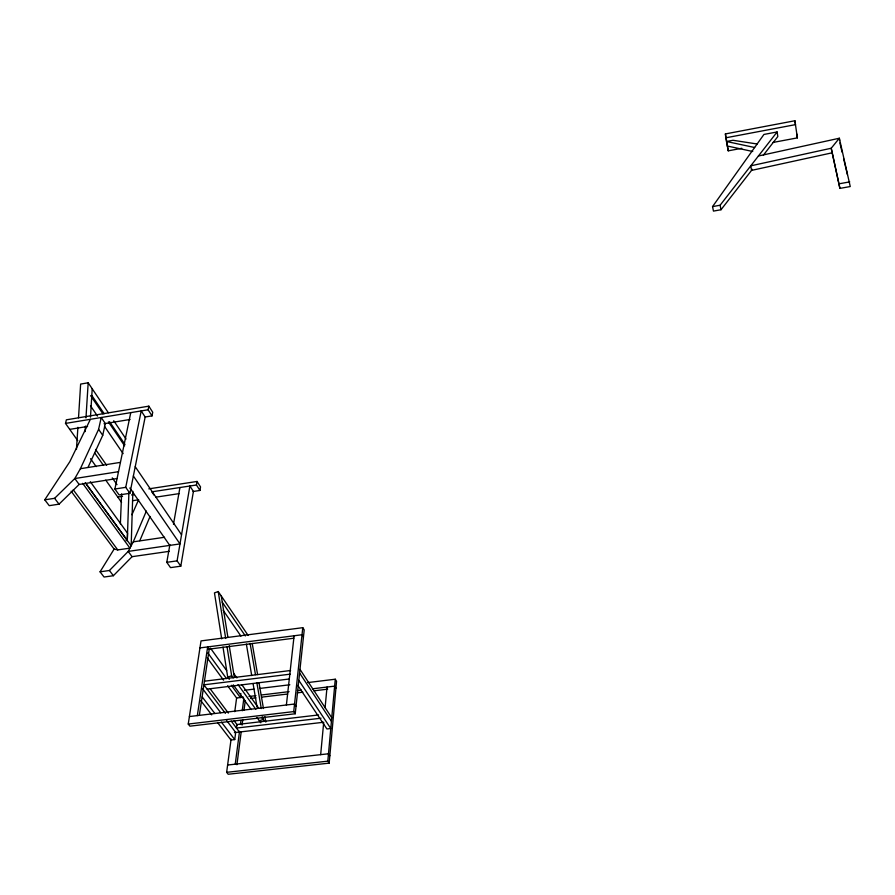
<?xml version="1.0" encoding="UTF-8"?>
<svg xmlns="http://www.w3.org/2000/svg" width="895" height="895" viewBox="0 0 895 895"><rect width="100%" height="100%" fill="white"/><g stroke="black" fill="none" stroke-linecap="round" stroke-linejoin="round"><path stroke-width="1.34" d="M132.874 491.299L131.173 545.805L85.226 482.606M128.891 492.72L127.291 540.468L126.072 540.647M120.377 523.855L121.608 493.839M85.137 431.614L85.461 426.076M90.484 417.104L92.207 388.766M78.525 417.808L80.628 384.078L88.18 382.78L108.351 412.752M85.965 417.909L88.18 382.78M76.433 449.48L77.91 427.318M231.1 739.035L226.636 772.329L228.169 774.253L329.181 763.133L327.816 761.164L335.267 679.215L307.735 682.583M329.181 763.133L336.554 681.274L335.267 679.215M320.667 754.653L323.654 722.914M325.086 707.744L327.033 687.047M295.227 713.762L293.728 711.592L302.79 627.675L201.028 640.909L188.241 724.055L189.919 726.169L295.227 713.762L304.21 629.923L302.79 627.675M286.389 704.991L294.108 635.763M236.918 764.733L241.191 731.92M242.075 725.084L242.791 719.614M244.033 710.037L245.275 700.472M235.24 764.173L239.536 731.327M240.431 724.48L240.968 720.374M242.221 710.787L243.832 698.469M217.574 722.545L230.966 740.008L234.736 739.572L235.676 732.468L226.547 720.397M240.844 693.435L240.296 697.552L231.369 685.29M234.77 711.682L236.604 697.999L227.632 685.749M197.325 715.608L207.662 646.917L209.24 649.11L199.395 714.982M193.074 491.5L199.954 490.449L200.536 486.914L197.045 481.454L148.816 488.86M199.954 490.449L196.452 485L197.045 481.454M180.801 566.177L193.409 491.444L189.885 486.007L177.087 560.863L180.801 566.177L170.531 567.631L166.783 562.328L169.893 544.652M173.485 524.246L179.929 487.529M130.759 412.64L114.907 489.006L119.113 494.957L129.909 493.302L125.736 487.339L141.209 410.917L145.158 417.003L152.016 415.873L152.732 412.259L148.827 406.162L66.364 419.822L65.503 423.413L77.742 440.653M129.909 493.302L145.158 417.003M152.016 415.873L148.1 409.776L148.827 406.162M88.169 467.022L102.735 435.317L105.319 423.536L101.224 417.517L98.607 429.32L80.393 468.7L74.811 478.534L54.595 498.314L44.75 499.824L49.236 505.664L59.036 504.165L79.14 484.441L117.223 478.512M139.788 540.737L150.069 516.449M169.334 551.32L132.068 556.679L113.385 575.709L104.055 577.029L100.061 571.827L109.425 570.495L128.209 551.409L133.266 541.844L146.344 511.101M131.934 514.726L138.669 499.69M90.384 419.308L69.81 461.697L44.75 499.824M100.061 571.827L114.37 548.68M752.382 169.323L721.001 209.743L713.46 211.097L712.543 206.6L763.927 134.451L777.117 131.957L777.822 136.555L763.401 155.126M712.543 206.6L720.106 205.235L777.117 131.957M248.161 635.45L218.223 591.539L214.464 592.893L221.691 638.851M222.989 647.063L227.722 677.179L231.648 675.77L233.203 677.94M259.371 720.788L263.152 719.446L262.683 716.727M758.412 155.998L839.331 138.233L850.25 186.54L839.913 188.397L831.22 148.246L839.331 138.233L839.611 140.56M831.791 152.888L751.554 170.386L750.771 165.832L831.22 148.246L839.913 188.397M725.834 137.796L725.397 133.926L794.905 120.747L795.498 124.629L725.834 137.796L728.25 150.83L741.81 148.29M772.989 142.45L797.389 137.875L794.905 120.747M839.353 183.755L849.724 181.886M65.503 423.413L148.1 409.776M69.743 429.376L87.565 426.456M104.021 423.749L130.077 419.475M80.393 468.7L120.433 462.368M118.498 471.687L74.811 478.534L79.14 484.441M114.907 489.006L125.736 487.339M117.771 497.038L122.57 496.311M131.576 494.935L134.328 494.51M152.273 491.758L196.452 485M132.561 500.708L138.054 499.869M155.943 497.15L179.324 493.592M133.266 541.844L164.557 537.269M71.13 491.198L114.112 549.082L117.748 549.91L129.932 548.143L82.664 483.322M166.783 562.328L177.087 560.863M199.954 647.913L302.029 634.745L303.45 636.983M208.434 649.211L293.806 638.224M204.452 681.196L290.595 670.5M290.193 674.159L203.903 684.82L225.395 713.36M207.125 689.105L288.928 679.048M244.402 690.302L254.035 689.128M259.55 688.456L289.835 684.764M236.604 697.999L243.507 697.16M249.023 696.489L255.936 695.661M261.452 694.99L289.074 691.645M297.353 690.638L301.492 690.146M312.545 688.803L334.64 686.129L335.938 688.177M250.466 698.503L255.981 697.831M261.497 697.16L287.687 694.005M297.341 692.842L302.846 692.171M313.876 690.839L327.659 689.172M189.393 716.559L294.544 704.018L296.032 706.2M188.241 724.055L293.728 711.592M318.598 714.948L236.929 724.525L236.459 728.071L321.025 718.204M234.423 732.602L323.721 722.243M227.621 765.024L328.487 753.78L329.841 755.76M226.636 772.329L327.816 761.164M757.125 143.994L733.027 140.28L726.516 141.499L754.63 147.507M727.366 146.03L752.729 151.49M200.838 700.707L211.723 714.892M202.225 696.948L214.733 713.349M221.401 722.086L234.736 739.572M54.595 498.314L59.036 504.165M109.425 570.495L113.385 575.709M202.483 688.591L220.741 712.722M231.178 721.046L239.435 732.02M210.224 688.893L228.359 713.091M234.132 720.788L237.432 725.185M73.233 489.766L117.748 549.91M132.068 556.679L128.209 551.409L179.984 543.914L133.366 476.006M207.26 657.892L223.56 680.178M86.614 484.564L127.269 540.479L127.537 533.219L90.305 481.678M207.83 652.947L226.502 678.6M227.722 677.179L229.288 679.339M233.304 684.865L251.226 709.567M256.932 717.421L260.825 722.78M210.493 648.193L226.659 670.568M238.014 684.597L255.858 709.321M261.53 717.197L264.596 721.437M233.684 673.398L236.929 677.907M241.784 684.664L258.778 708.337M90.552 458.699L96.157 466.597M105.755 480.123L121.552 502.375M94.758 453.004L103.496 465.434M112.244 477.863L117.01 484.642M95.541 449.435L106.65 465.266M129.842 487.999L169.759 545.391M98.607 429.32L102.735 435.317M223.146 610.278L240.934 636.121M222.251 602.178L245.364 635.931M90.496 405.827L97.499 416.074M104.491 426.322L123.141 453.642M135.223 466.698L181.54 534.796M151.803 491.836L154.007 495.069M90.63 395.657L102.981 413.904M108.396 421.881L124.618 445.833M91.805 395.456L104.156 413.703M109.559 421.69L124.987 444.502M113.732 420.739L126.027 439.02M297.834 685.413L326.91 728.966L330.781 728.53L298.807 680.334M299.59 672.995L331.441 721.348M299.982 669.337L331.765 717.779M839.879 142.887L842.083 152.15M843.649 158.762L847.42 174.637M720.106 205.235L721.001 209.743M725.397 133.926L728.25 150.83M252.211 643.415L257.603 674.606M259.002 682.751L263.454 708.516M264.864 716.649L265.804 722.075M250.097 643.371L255.467 674.617M256.865 682.762L261.284 708.572M246.371 644.12L251.719 675.602M253.106 683.825L257.055 707.095M221.266 595.992L227.901 637.352M229.232 645.631L234.333 677.414M218.223 591.539L225.708 638.493M227.028 646.772L231.648 675.77M796.785 133.993L797.389 137.875"/></g></svg>
